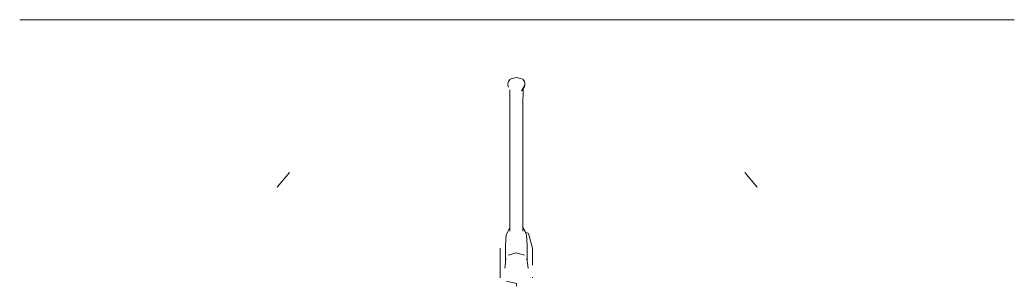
# Model space of a CAD drawing. Header units: millimetres. Extents: x -50912 to 58751, y -45352 to 5553.
# Drawn here: x -44216 to -43394, y -38773 to -38552 of the extents above; entities that cross this region are included whole.
import ezdxf

# ---------------------------------------------------------------- set-up
doc = ezdxf.new("R2010")
doc.units = ezdxf.units.MM
doc.layers.add('G-IMPT', color=8, linetype='Continuous', lineweight=9)

# ---------------------------------------------------------------- blocks, each defined once
blk = doc.blocks.new('CRT_Fiat Punto - Punto_dwg-985961-GARAGEM')
at = {"layer": 'G-IMPT'}
for p, q in [((831.048, 128.809), (827.359, 128.809)), ((834.915, 128.809), (831.048, 128.809)), ((838.872, 128.809), (834.915, 128.809)), ((838.872, 128.809), (842.829, 128.809)), ((842.829, 128.809), (846.859, 128.809)), ((846.859, 128.809), (851.035, 128.809)), ((854.279, 128.809), (851.035, 128.809)), ((854.279, 128.809), (855.51, 128.809)), ((856.185, 128.809), (855.51, 128.809)), ((856.185, 128.809), (857.76, 128.809)), ((860.342, 128.809), (857.76, 128.809)), ((864.035, 128.809), (860.342, 128.809)), ((868.285, 128.809), (864.035, 128.809)), ((872.535, 128.809), (868.285, 128.809)), ((872.535, 128.809), (876.229, 128.809)), ((876.229, 128.809), (878.81, 128.809)), ((880.385, 128.809), (878.81, 128.809)), ((881.06, 128.809), (880.385, 128.809)), ((882.291, 128.809), (881.06, 128.809)), ((885.535, 128.809), (882.291, 128.809)), ((889.712, 128.809), (885.535, 128.809)), ((889.712, 128.809), (893.742, 128.809)), ((897.699, 128.809), (893.742, 128.809)), ((897.699, 128.809), (901.655, 128.809)), ((901.655, 128.809), (905.523, 128.809)), ((905.523, 128.809), (909.177, 128.809)), ((867.517, 123.605), (867.561, 123.731)), ((867.526, 123.426), (867.517, 123.605)), ((867.692, 123.927), (867.561, 123.731)), ((867.868, 123.988), (867.692, 123.927)), ((868.217, 124.065), (867.868, 123.988)), ((868.565, 123.988), (868.217, 124.065)), ((868.565, 123.988), (868.741, 123.927)), ((868.741, 123.927), (868.872, 123.731)), ((868.916, 123.605), (868.872, 123.731)), ((868.916, 123.605), (868.907, 123.426)), ((867.567, 123.267), (867.526, 123.426)), ((867.681, 123.043), (867.681, 121.714)), ((868.63, 122.97), (868.736, 123.144)), ((868.63, 122.97), (868.735, 123.109)), ((868.63, 122.97), (868.735, 123.102)), ((868.63, 122.97), (868.694, 123.073)), ((868.735, 123.109), (868.907, 123.426)), ((868.741, 123.109), (868.866, 123.267)), ((868.743, 123.156), (868.907, 123.426)), ((868.752, 121.714), (868.767, 123.169)), ((868.866, 123.267), (868.907, 123.426)), ((867.681, 121.714), (867.681, 117.315)), ((868.752, 117.315), (868.752, 121.714)), ((867.681, 112.915), (867.681, 117.315)), ((868.752, 117.315), (868.752, 112.915)), ((849.541, 116.251), (848.539, 115.057)), ((887.029, 116.251), (888.032, 115.057)), ((848.651, 115.186), (848.539, 115.057)), ((887.92, 115.186), (888.032, 115.057)), ((867.681, 111.441), (867.681, 112.915)), ((868.752, 112.915), (868.752, 111.441)), ((867.375, 111.097), (867.506, 111.401)), ((867.506, 111.401), (867.681, 111.726)), ((868.752, 111.726), (868.927, 111.401)), ((869.059, 111.097), (868.927, 111.401)), ((868.956, 111.334), (869.222, 111.228)), ((867.331, 110.245), (867.375, 111.097)), ((869.102, 110.245), (869.059, 111.097)), ((869.222, 111.228), (869.557, 110.029)), ((866.877, 108.633), (866.877, 110.029)), ((866.877, 110.003), (866.877, 110.029)), ((866.877, 109.972), (866.877, 110.003)), ((867.331, 109.375), (867.331, 110.245)), ((868.217, 109.656), (867.552, 109.467)), ((868.217, 109.656), (868.881, 109.467)), ((869.102, 109.375), (869.102, 110.245)), ((869.557, 108.633), (869.557, 110.029)), ((869.557, 110.029), (869.557, 110.003)), ((869.557, 110.003), (869.557, 109.972)), ((867.312, 108.807), (867.331, 109.017)), ((867.331, 109.017), (867.331, 109.375)), ((867.373, 109.156), (867.331, 109.017)), ((867.331, 109.017), (867.382, 109.121)), ((869.051, 109.121), (869.102, 109.017)), ((869.06, 109.156), (869.102, 109.017)), ((869.102, 109.017), (869.102, 109.375)), ((869.121, 108.807), (869.102, 109.017)), ((866.877, 108.633), (866.877, 107.639)), ((867.312, 108.807), (867.255, 108.384)), ((869.121, 108.807), (869.178, 108.384)), ((866.877, 107.639), (866.915, 107.681)), ((866.877, 107.613), (866.877, 107.639)), ((866.877, 107.613), (866.877, 107.582)), ((867.411, 107.302), (868.217, 107.136)), ((869.557, 107.613), (869.557, 107.639)), ((869.557, 107.582), (869.557, 107.613)), ((868.217, 106.907), (868.217, 107.136))]:
    blk.add_line(p, q, dxfattribs=at)
blk = doc.blocks.new('CRT_Fiat Punto - Fiat punto 2-985965-GARAGEM')
at = {"xscale": 10.05298727948713, "yscale": 10.05298727948713, "zscale": 10.05298727948713}
blk.add_blockref('CRT_Fiat Punto - Punto_dwg-985961-GARAGEM', (-8728.86, 102.37), dxfattribs=at)

msp = doc.modelspace()

# ---------------------------------------------------------------- block references
at = {"layer": 'G-IMPT'}
msp.add_blockref('CRT_Fiat Punto - Fiat punto 2-985965-GARAGEM', (-43804.62, -39949.651), dxfattribs=at)

doc.saveas('drawing.dxf')
